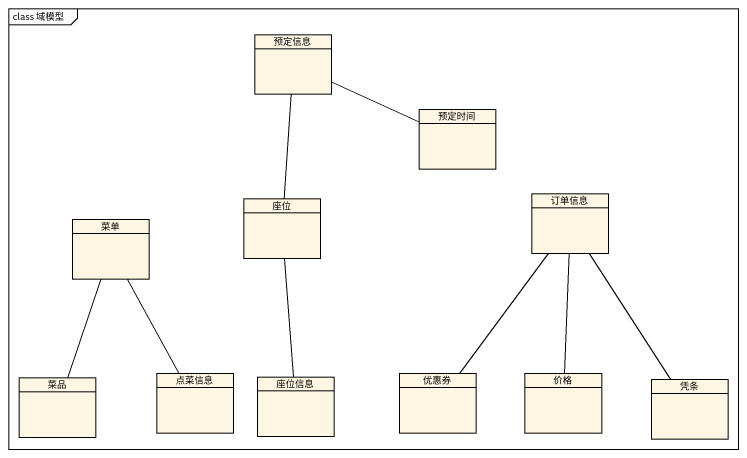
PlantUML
@startuml
mainframe class 域模型
hide circle
hide empty members
class 预定信息
class 预定时间
class 座位
class 订单信息
class 菜单
class 菜品
class 点菜信息
class 座位信息
class 优惠券
class 价格
class 凭条
预定信息 -right- 预定时间
预定信息 -- 座位
座位 -- 座位信息
订单信息 -- 优惠券
订单信息 -- 价格
菜单 -- 菜品
菜单 -- 点菜信息
凭条 -up- 订单信息
@enduml
